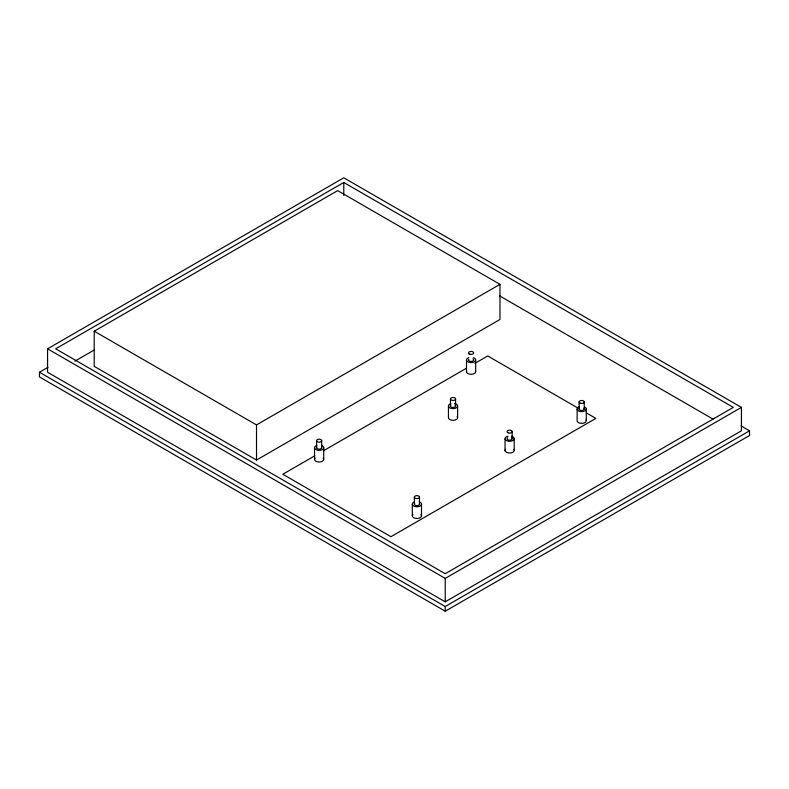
<?xml version="1.0" encoding="UTF-8"?>
<svg xmlns="http://www.w3.org/2000/svg" width="789" height="789" viewBox="0 0 789 789"><rect width="100%" height="100%" fill="white"/><g stroke="black" fill="none" stroke-linecap="round" stroke-linejoin="round"><path stroke-width="1.18" d="M47.567 348.817L343.777 177.801L741.433 407.38L741.433 430.814L445.223 601.829L47.567 372.24L47.567 348.817L445.223 578.406L741.433 407.38M343.777 182.486L55.684 348.817L445.223 573.711L733.316 407.38L343.777 182.486L343.777 195.366M94.207 331.202L337.672 190.632L499.979 284.346L499.979 319.486L256.514 460.046L94.207 366.343L94.207 331.202L256.514 424.906L499.979 284.346M741.029 425.892L749.55 430.814L749.55 435.498L445.223 611.199L39.45 376.925L39.45 372.24L47.961 367.329M74.886 361.155L94.098 350.069M314.831 455.776L282.807 474.258L390.949 536.698L595.863 418.387L586.316 412.884M323.362 450.844L466.378 368.276M474.919 363.354L487.72 355.957L577.834 407.982M39.45 372.24L445.223 606.514L749.55 430.814M499.595 295.875L713.039 419.107M586.276 408.801L586.276 420.517M584.255 401.857L584.255 408.889M579.146 402.074L579.146 409.106M577.124 409.195L577.124 420.902A4.586 2.653 0 0 0 582.637 423.298A4.586 2.653 0 0 0 586.03 419.837M514.201 438.378L514.201 450.095M512.189 431.475L512.189 438.506M505.068 438.921L505.068 450.637M475.678 359.942L475.678 371.649M466.496 359.942L466.496 371.649M457.62 406.098L457.62 417.805M455.588 399.007A2.564 1.479 0 0 1 451.643 400.191A2.564 1.479 0 0 1 451.85 397.626A2.564 1.479 0 0 1 455.588 399.007L455.588 406.039M450.47 398.879L450.47 405.901M448.448 405.852L448.448 417.568A4.586 2.653 0 0 0 454.01 420.271A4.586 2.653 0 0 0 457.107 416.464M445.223 578.406L445.223 601.829M445.223 606.514L445.223 611.199M421.504 504.132L421.504 515.848M419.482 497.1A2.564 1.479 0 0 1 415.635 498.382A2.564 1.479 0 0 1 415.635 495.817A2.564 1.479 0 0 1 419.482 497.1L419.482 504.132M414.353 497.1L414.353 504.132M412.322 504.132L412.322 515.848M323.717 447.669L323.717 459.385M321.685 440.647A2.564 1.479 0 0 1 317.839 441.929A2.564 1.479 0 0 1 317.839 439.365A2.564 1.479 0 0 1 321.685 440.647L321.685 447.669M316.557 440.647L316.557 447.669M314.535 447.669L314.535 459.385M256.514 424.906L256.514 460.046M323.105 458.064A4.586 2.653 0 0 1 319.121 462.038A4.586 2.653 0 0 1 315.146 458.064M420.892 514.517A4.586 2.653 0 0 1 416.917 518.491A4.586 2.653 0 0 1 412.943 514.517M513.925 449.424A4.586 2.653 0 0 1 509.507 453.014A4.586 2.653 0 0 1 505.443 449.286M475.52 370.968A4.586 2.653 0 0 1 471.082 374.302A4.586 2.653 0 0 1 466.654 370.968M473.38 357.644A4.586 2.653 0 0 1 474.603 361.638A4.586 2.653 0 0 1 467.571 361.638A4.586 2.653 0 0 1 468.794 357.644M472.897 358.887A2.564 1.479 0 0 1 473.055 360.889A2.564 1.479 0 0 1 469.613 361.155A2.564 1.479 0 0 1 468.863 359.202M584.698 406.986A4.586 2.653 0 0 1 584.905 410.891A4.586 2.653 0 0 1 578.14 410.674A4.586 2.653 0 0 1 579.116 406.808M583.821 408.16A2.564 1.479 0 0 1 581.887 410.467A2.564 1.479 0 0 1 579.392 408.347M511.509 436.238A4.586 2.653 0 0 1 513.195 440.321A4.586 2.653 0 0 1 505.917 440.203A4.586 2.653 0 0 1 507.998 436.179M511.716 437.787A2.564 1.479 0 0 1 511.311 439.769A2.564 1.479 0 0 1 507.85 439.72A2.564 1.479 0 0 1 507.643 437.717M454.415 403.445A4.586 2.653 0 0 1 456.9 407.4A4.586 2.653 0 0 1 449.641 407.755A4.586 2.653 0 0 1 450.913 403.623M454.928 404.974A2.564 1.479 0 0 1 454.918 406.976A2.564 1.479 0 0 1 451.466 407.144A2.564 1.479 0 0 1 450.864 405.171M321.419 445.381A4.586 2.653 0 0 1 322.642 449.375A4.586 2.653 0 0 1 315.61 449.375A4.586 2.653 0 0 1 316.833 445.381M321.606 447.294A2.564 1.479 0 0 1 318.786 449.138A2.564 1.479 0 0 1 316.902 446.929M419.215 501.834A4.586 2.653 0 0 1 420.429 505.838A4.586 2.653 0 0 1 413.397 505.838A4.586 2.653 0 0 1 414.619 501.834M419.393 503.747A2.564 1.479 0 0 1 416.582 505.601A2.564 1.479 0 0 1 414.698 503.392M469.268 353.955A2.564 1.479 0 0 0 473.568 353.294A2.564 1.479 0 0 0 470.422 351.48A2.564 1.479 0 0 0 469.268 353.955M580.023 403.09A2.564 1.479 0 0 0 584.215 402.242A2.564 1.479 0 0 0 580.852 400.565A2.564 1.479 0 0 0 580.023 403.09M508.017 432.776A2.564 1.479 0 0 0 512.169 431.859A2.564 1.479 0 0 0 508.718 430.242A2.564 1.479 0 0 0 508.017 432.776"/></g></svg>
